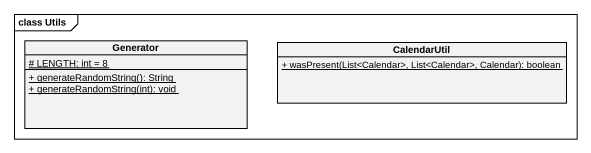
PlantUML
@startuml
mainframe class Utils
hide circle
hide empty members
skinparam classAttributeIconSize 0
class Generator {
  {static} # LENGTH: int = 8
  {static} + generateRandomString(): String
  {static} + generateRandomString(int): void
}
class CalendarUtil {
  {static} + wasPresent(List<Calendar>, List<Calendar>, Calendar): boolean
}
@enduml
